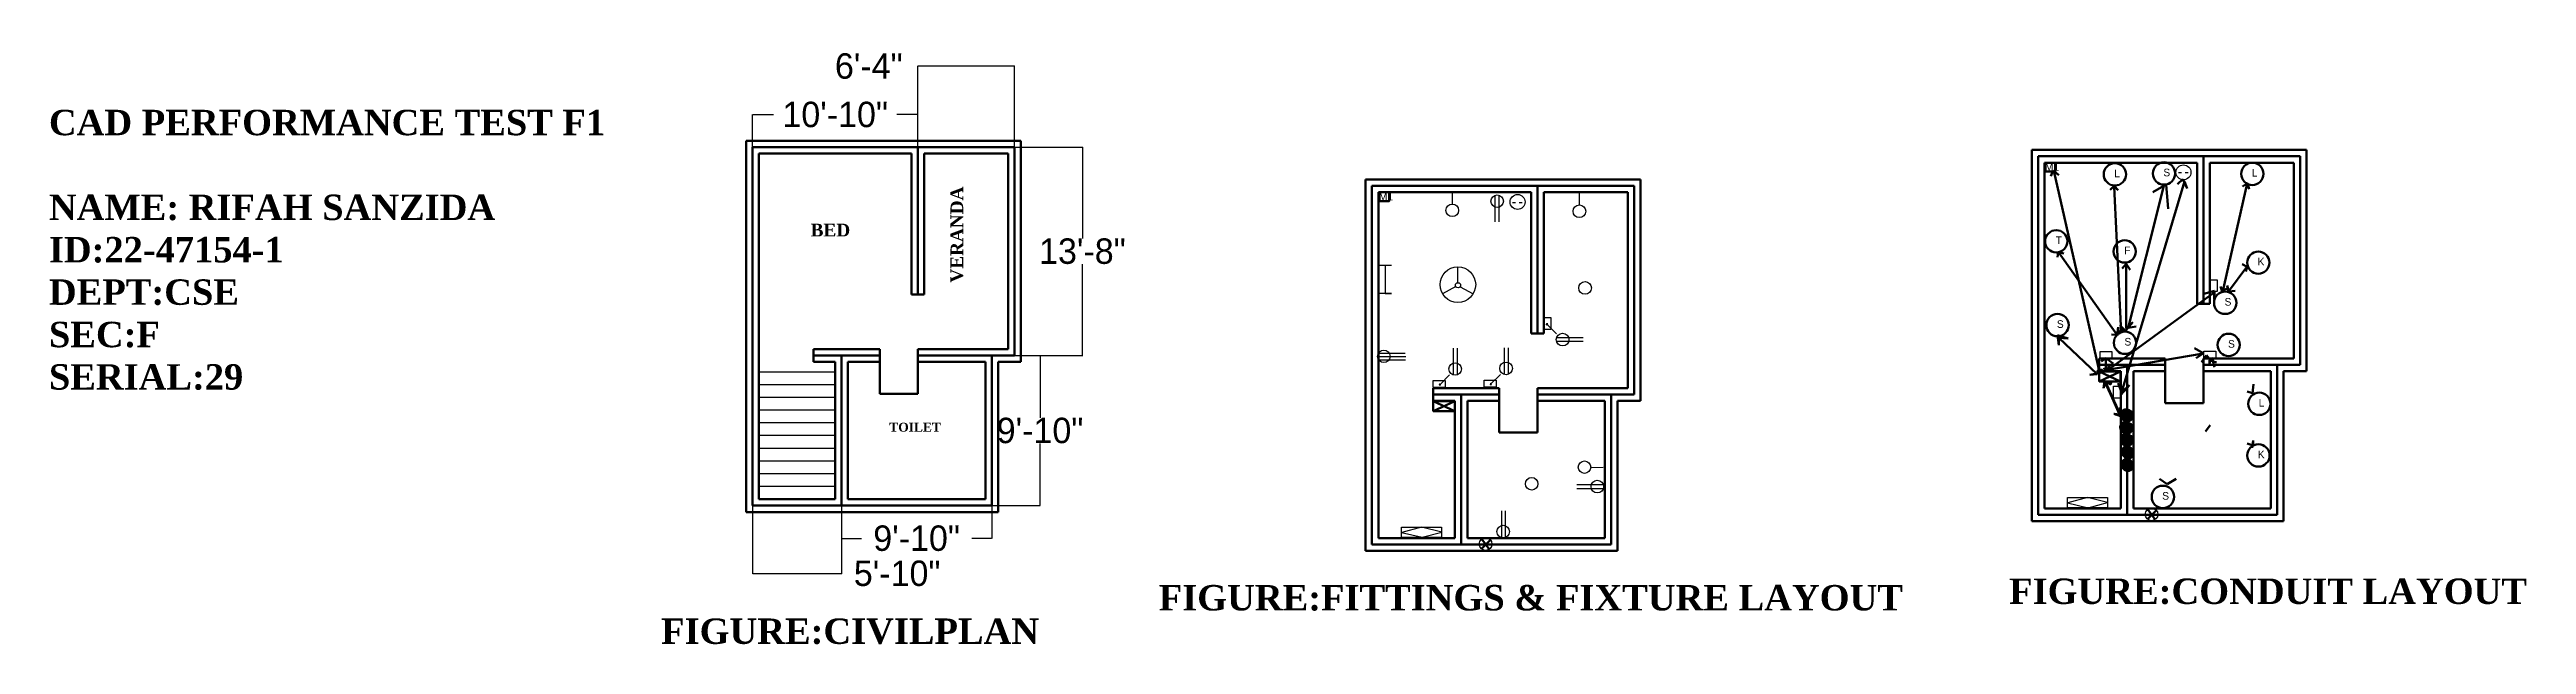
# Model space of a CAD drawing. Header units: inches. Extents: x -625 to 1322, y 473 to 941.
import ezdxf

# ---------------------------------------------------------------- set-up
doc = ezdxf.new("R2010")
doc.units = ezdxf.units.IN
doc.header["$MEASUREMENT"] = 0
doc.dimstyles.get("Standard").update_dxf_attribs({"dimtxt": 20, "dimasz": 0.18, "dimexe": 0.18, "dimexo": 0.0625, "dimgap": 0.09, "dimtad": 0, "dimtih": 1, "dimtoh": 1, "dimdec": 0, "dimzin": 2, "dimdsep": 46, "dimlunit": 4, "dimtxsty": 'Standard', "dimcen": 0.09, "dimclrt": 6, "dimadec": 0, "dimazin": 0, "dimtfac": 1, "dimtdec": 0, "dimtofl": 0, "dimtmove": 0, "dimatfit": 3, "dimfxl": 1, "dimtolj": 1, "dimtzin": 0, "dimarcsym": 0})

# ---------------------------------------------------------------- blocks, each defined once
blk = doc.blocks.new('*D48')
at = {"color": 0, "lineweight": -2}
for p, q in [((115.7, 700), (153.8, 700)), ((153.6, 699.9), (153.6, 651.1)), ((153.6, 582.2), (153.6, 631)), ((115.7, 582), (153.8, 582))]:
    blk.add_line(p, q, dxfattribs=at)
at = {"color": 0}
for points in [[(153.6, 699.9), (153.7, 699.9), (153.6, 700)], [(153.6, 582.2), (153.7, 582.2), (153.6, 582)]]:
    blk.add_solid(points, dxfattribs=at)
at = {"layer": 'Defpoints', "color": 0}
for p in [(115.6, 700), (115.6, 582), (153.6, 582)]:
    blk.add_point(p, dxfattribs=at)
at = {"color": 6, "insert": (153.6, 641), "char_height": 20, "attachment_point": 5}
blk.add_mtext('\\A1;9\'-10"', dxfattribs=at)
blk = doc.blocks.new('*D49')
at = {"color": 0, "lineweight": -2}
for p, q in [((57.6, 927.6), (57.5, 927.6)), ((57.6, 864.1), (57.6, 927.8)), ((133.5, 927.6), (57.8, 927.6)), ((133.6, 864.1), (133.6, 927.8))]:
    blk.add_line(p, q, dxfattribs=at)
at = {"color": 0}
for points in [[(57.8, 927.6), (57.8, 927.5), (57.6, 927.6)], [(133.5, 927.6), (133.5, 927.5), (133.6, 927.6)]]:
    blk.add_solid(points, dxfattribs=at)
at = {"layer": 'Defpoints', "color": 0}
for p in [(57.6, 927.6), (57.6, 864), (133.6, 864)]:
    blk.add_point(p, dxfattribs=at)
at = {"color": 6, "insert": (19, 927.6), "char_height": 20, "attachment_point": 5}
blk.add_mtext('\\A1;6\'-4"', dxfattribs=at)
blk = doc.blocks.new('*D50')
at = {"color": 0, "lineweight": -2}
for p, q in [((-72.4, 582), (-72.4, 528.5)), ((-2.4, 582), (-2.4, 528.5)), ((-72.2, 528.7), (-2.5, 528.7)), ((-2.4, 528.7), (-2.2, 528.7))]:
    blk.add_line(p, q, dxfattribs=at)
at = {"color": 0}
for points in [[(-72.2, 528.7), (-72.2, 528.7), (-72.4, 528.7)], [(-2.5, 528.7), (-2.5, 528.7), (-2.4, 528.7)]]:
    blk.add_solid(points, dxfattribs=at)
at = {"layer": 'Defpoints', "color": 0}
for p in [(-72.4, 582), (-2.4, 582), (-2.4, 528.7)]:
    blk.add_point(p, dxfattribs=at)
at = {"color": 6, "insert": (41.3, 528.7), "char_height": 20, "attachment_point": 5}
blk.add_mtext('\\A1;5\'-10"', dxfattribs=at)
blk = doc.blocks.new('*D51')
at = {"color": 0, "lineweight": -2}
for p, q in [((-2.4, 582), (-2.4, 556.1)), ((115.6, 582), (115.6, 556.1)), ((-2.2, 556.3), (13.2, 556.3)), ((115.5, 556.3), (100.1, 556.3))]:
    blk.add_line(p, q, dxfattribs=at)
at = {"color": 0}
for points in [[(-2.2, 556.3), (-2.2, 556.2), (-2.4, 556.3)], [(115.5, 556.3), (115.5, 556.2), (115.6, 556.3)]]:
    blk.add_solid(points, dxfattribs=at)
at = {"layer": 'Defpoints', "color": 0}
for p in [(-2.4, 582), (115.6, 582), (115.6, 556.3)]:
    blk.add_point(p, dxfattribs=at)
at = {"color": 6, "insert": (56.6, 556.3), "char_height": 20, "attachment_point": 5}
blk.add_mtext('\\A1;9\'-10"', dxfattribs=at)
blk = doc.blocks.new('*D52')
at = {"color": 0, "lineweight": -2}
for p, q in [((-72.4, 864.1), (-72.4, 889.7)), ((-72.2, 889.5), (-55.8, 889.5)), ((57.5, 889.5), (41.1, 889.5)), ((57.6, 864.1), (57.6, 889.7))]:
    blk.add_line(p, q, dxfattribs=at)
at = {"color": 0}
for points in [[(-72.2, 889.6), (-72.2, 889.5), (-72.4, 889.5)], [(57.5, 889.6), (57.5, 889.5), (57.6, 889.5)]]:
    blk.add_solid(points, dxfattribs=at)
at = {"layer": 'Defpoints', "color": 0}
for p in [(57.6, 889.5), (-72.4, 864), (57.6, 864)]:
    blk.add_point(p, dxfattribs=at)
at = {"color": 6, "insert": (-7.4, 889.5), "char_height": 20, "attachment_point": 5}
blk.add_mtext('\\A1;10\'-10"', dxfattribs=at)
blk = doc.blocks.new('*D53')
at = {"color": 0, "lineweight": -2}
for p, q in [((133.7, 864), (187.1, 864)), ((186.9, 863.9), (186.9, 792.1)), ((186.9, 700.2), (186.9, 772)), ((133.7, 700), (187.1, 700))]:
    blk.add_line(p, q, dxfattribs=at)
at = {"color": 0}
for points in [[(186.9, 863.9), (186.9, 863.9), (186.9, 864)], [(186.9, 700.2), (186.9, 700.2), (186.9, 700)]]:
    blk.add_solid(points, dxfattribs=at)
at = {"layer": 'Defpoints', "color": 0}
for p in [(133.6, 864), (186.9, 864), (133.6, 700)]:
    blk.add_point(p, dxfattribs=at)
at = {"color": 6, "insert": (186.9, 782), "char_height": 20, "attachment_point": 5}
blk.add_mtext('\\A1;13\'-8"', dxfattribs=at)

msp = doc.modelspace()

# ---------------------------------------------------------------- hatches: boundary and pattern name
at = {"lineweight": 50}
h = msp.add_hatch(dxfattribs=at)
h.set_pattern_fill('ANSI31', color=6, style=0)
h.set_pattern_definition([(45, (2018.04881, 644.99871), (-0.088388348, 0.088388348), [])])
edge = h.paths.add_edge_path()
edge.add_arc((1007.3, 643.2), 4.94, 0, 360)
h = msp.add_hatch(dxfattribs=at)
h.set_pattern_fill('ANSI31', color=6, style=0)
h.set_pattern_definition([(45, (2018.42865, 654.86516), (-0.088388348, 0.088388348), [])])
edge = h.paths.add_edge_path()
edge.add_arc((1007.7, 653), 4.94, 0, 360)
h = msp.add_hatch(dxfattribs=at)
h.set_pattern_fill('ANSI31', color=6, style=0)
h.set_pattern_definition([(45, (2018.42865, 635.51173), (-0.088388348, 0.088388348), [])])
edge = h.paths.add_edge_path()
edge.add_arc((1007.7, 633.7), 4.94, 0, 360)
h = msp.add_hatch(dxfattribs=at)
h.set_pattern_fill('ANSI31', color=6, style=0)
h.set_pattern_definition([(45, (2019.18833, 625.64528), (-0.088388348, 0.088388348), [])])
edge = h.paths.add_edge_path()
edge.add_arc((1008.4, 623.8), 4.94, 0, 360)
h = msp.add_hatch(dxfattribs=at)
h.set_pattern_fill('ANSI31', color=6, style=0)
h.set_pattern_definition([(45, (2018.80849, 615.77882), (-0.088388348, 0.088388348), [])])
edge = h.paths.add_edge_path()
edge.add_arc((1008.1, 614), 4.94, 0, 360)

# ---------------------------------------------------------------- linework, layer by layer
for p, q in [((-72.4, 869), (-77.4, 869)), ((-77.4, 864), (-77.4, 869)), ((-77.4, 864), (-77.4, 700)), ((-72.4, 869), (57.6, 869)), ((-67.4, 859), (52.6, 859)), ((-67.4, 859), (-67.4, 700)), ((52.6, 859), (52.6, 748)), ((57.6, 869), (133.6, 869)), ((62.6, 859), (128.6, 859)), ((62.6, 859), (62.6, 748)), ((128.6, 859), (128.6, 705)), ((133.6, 869), (138.6, 869)), ((138.6, 864), (138.6, 869)), ((138.6, 864), (138.6, 700)), ((938, 861.7), (933, 861.7)), ((933, 856.7), (933, 861.7)), ((933, 856.7), (933, 692.7)), ((938, 861.7), (1068, 861.7)), ((1068, 861.7), (1144, 861.7)), ((1144, 861.7), (1149, 861.7)), ((1149, 856.7), (1149, 861.7)), ((1149, 856.7), (1149, 692.7)), ((414.5, 838.4), (409.5, 838.4)), ((409.5, 833.4), (409.5, 838.4)), ((414.5, 838.4), (544.5, 838.4)), ((544.5, 838.4), (620.5, 838.4)), ((620.5, 838.4), (625.5, 838.4)), ((625.5, 833.4), (625.5, 838.4)), ((943, 851.7), (1063, 851.7)), ((943, 851.7), (943, 692.7)), ((1063, 851.7), (1063, 740.7)), ((1073, 851.7), (1139, 851.7)), ((1073, 851.7), (1073, 740.7)), ((1139, 851.7), (1139, 697.7)), ((409.5, 833.4), (409.5, 669.4)), ((419.5, 828.4), (539.5, 828.4)), ((419.5, 828.4), (419.5, 669.4)), ((539.5, 828.4), (539.5, 717.4)), ((549.5, 828.4), (615.5, 828.4)), ((549.5, 828.4), (549.5, 717.4)), ((615.5, 828.4), (615.5, 674.4)), ((625.5, 833.4), (625.5, 669.4)), ((52.6, 748), (62.6, 748)), ((1063, 740.7), (1073, 740.7)), ((-24.4, 705), (27.6, 705)), ((57.6, 705), (115.6, 705)), ((115.6, 705), (128.6, 705)), ((539.5, 717.4), (549.5, 717.4)), ((-77.4, 700), (-77.4, 582)), ((-67.4, 700), (-67.4, 587)), ((-24.4, 695), (-7.4, 695)), ((-7.4, 587), (-7.4, 695)), ((2.6, 587), (2.6, 695)), ((2.6, 695), (27.6, 695)), ((27.6, 670), (27.6, 700)), ((57.6, 700), (57.6, 670)), ((57.6, 695), (110.6, 695)), ((110.6, 587), (110.6, 695)), ((120.6, 582), (120.6, 695)), ((120.6, 695), (133.6, 695)), ((133.6, 695), (138.6, 695)), ((138.6, 700), (138.6, 695)), ((933, 692.7), (933, 574.7)), ((943, 692.7), (943, 579.7)), ((986, 697.7), (1038, 697.7)), ((986, 687.7), (1003, 687.7)), ((1003, 579.7), (1003, 687.7)), ((1013, 579.7), (1013, 687.7)), ((1013, 687.7), (1038, 687.7)), ((1038, 662.7), (1038, 692.7)), ((1068, 697.7), (1126, 697.7)), ((1068, 692.7), (1068, 662.7)), ((1068, 687.7), (1121, 687.7)), ((1121, 579.7), (1121, 687.7)), ((1126, 697.7), (1139, 697.7)), ((1131, 574.7), (1131, 687.7)), ((1131, 687.7), (1144, 687.7)), ((1149, 692.7), (1149, 687.7)), ((57.6, 670), (27.6, 670)), ((409.5, 669.4), (409.5, 551.4)), ((419.5, 669.4), (419.5, 556.4)), ((462.5, 674.4), (514.5, 674.4)), ((462.5, 664.4), (479.5, 664.4)), ((479.5, 556.4), (479.5, 664.4)), ((489.5, 556.4), (489.5, 664.4)), ((489.5, 664.4), (514.5, 664.4)), ((514.5, 639.4), (514.5, 669.4)), ((544.5, 674.4), (602.5, 674.4)), ((544.5, 669.4), (544.5, 639.4)), ((544.5, 664.4), (597.5, 664.4)), ((597.5, 556.4), (597.5, 664.4)), ((602.5, 674.4), (615.5, 674.4)), ((607.5, 551.4), (607.5, 664.4)), ((607.5, 664.4), (620.5, 664.4)), ((1068, 662.7), (1038, 662.7)), ((544.5, 639.4), (514.5, 639.4)), ((-67.4, 587), (-7.4, 587)), ((2.6, 587), (110.6, 587)), ((-77.4, 582), (-77.4, 577)), ((-72.4, 577), (-77.4, 577)), ((-72.4, 577), (-2.4, 577)), ((-2.4, 577), (115.6, 577)), ((115.6, 577), (120.6, 577)), ((120.6, 582), (120.6, 577)), ((933, 574.7), (933, 569.7)), ((938, 569.7), (933, 569.7)), ((938, 569.7), (1008, 569.7)), ((943, 579.7), (1003, 579.7)), ((1008, 569.7), (1126, 569.7)), ((1013, 579.7), (1121, 579.7)), ((1126, 569.7), (1131, 569.7)), ((1131, 574.7), (1131, 569.7)), ((409.5, 551.4), (409.5, 546.4)), ((414.5, 546.4), (409.5, 546.4)), ((414.5, 546.4), (484.5, 546.4)), ((419.5, 556.4), (479.5, 556.4)), ((484.5, 546.4), (602.5, 546.4)), ((489.5, 556.4), (597.5, 556.4)), ((602.5, 546.4), (607.5, 546.4)), ((607.5, 551.4), (607.5, 546.4))]:
    msp.add_line(p, q, dxfattribs=at)
at = {"color": 6, "lineweight": 50}
for p, q in [((-72.4, 864), (57.6, 864)), ((-72.4, 864), (-72.4, 700)), ((57.6, 864), (133.6, 864)), ((57.6, 864), (57.6, 748)), ((133.6, 864), (133.6, 700)), ((938, 856.7), (1068, 856.7)), ((938, 856.7), (938, 692.7)), ((1068, 856.7), (1144, 856.7)), ((1068, 856.7), (1068, 740.7)), ((1144, 856.7), (1144, 692.7)), ((414.5, 833.4), (544.5, 833.4)), ((414.5, 833.4), (414.5, 669.4)), ((544.5, 833.4), (620.5, 833.4)), ((544.5, 833.4), (544.5, 717.4)), ((620.5, 833.4), (620.5, 669.4)), ((1076.3, 749.7), (991.2, 687.6)), ((1068.2, 748.6), (1076.7, 750.9)), ((1076.7, 750.9), (1076.3, 744.3)), ((1076.3, 744.3), (1076.3, 749.7)), ((1067.7, 701.6), (992.7, 688.8)), ((1060.9, 705.9), (1067.7, 701.8)), ((1067.7, 701.8), (1062.2, 698)), ((1062.2, 698), (1067.7, 701.6)), ((-72.4, 700), (-72.4, 582)), ((-24.4, 700), (27.6, 700)), ((-2.4, 582), (-2.4, 700)), ((57.6, 700), (115.6, 700)), ((115.6, 582), (115.6, 700)), ((115.6, 700), (133.6, 700)), ((938, 692.7), (938, 574.7)), ((986, 692.7), (1038, 692.7)), ((987.5, 695.6), (991.2, 698)), ((990.9, 687.9), (989.6, 690.4)), ((994.8, 690), (990.9, 687.9)), ((991.2, 698), (997, 693.7)), ((991.2, 697.7), (991.2, 687.6)), ((991.2, 687.6), (994.8, 690)), ((992.7, 688.8), (995, 693.3)), ((1008, 574.7), (1008, 692.7)), ((1068, 692.7), (1126, 692.7)), ((1126, 574.7), (1126, 692.7)), ((1126, 692.7), (1144, 692.7)), ((414.5, 669.4), (414.5, 551.4)), ((462.5, 669.4), (514.5, 669.4)), ((484.5, 551.4), (484.5, 669.4)), ((544.5, 669.4), (602.5, 669.4)), ((602.5, 551.4), (602.5, 669.4)), ((602.5, 669.4), (620.5, 669.4)), ((-72.4, 582), (-2.4, 582)), ((-2.4, 582), (115.6, 582)), ((938, 574.7), (1008, 574.7)), ((1008, 574.7), (1126, 574.7)), ((414.5, 551.4), (484.5, 551.4)), ((484.5, 551.4), (602.5, 551.4))]:
    msp.add_line(p, q, dxfattribs=at)
at = {"color": 5, "lineweight": 50}
for p, q in [((948.1, 841.2), (950, 845.5)), ((950, 845.5), (954.4, 842)), ((954.4, 842), (950.3, 845.3)), ((950.3, 845.3), (986.5, 685.8)), ((954.3, 708.1), (953.3, 716)), ((953.3, 716), (961.7, 713.5)), ((954.3, 714.5), (954.3, 708.1)), ((961.7, 713.5), (954.3, 714)), ((954.3, 714), (984.5, 685.3)), ((978.6, 684.8), (986, 686.3)), ((984.5, 685.3), (978.6, 684.8)), ((986.5, 685.8), (984.3, 688.3)), ((986, 686.3), (985.5, 689.8)), ((986.5, 685.8), (988.1, 689.7)), ((988.1, 689.7), (986.5, 685.8))]:
    msp.add_line(p, q, dxfattribs=at)
at = {"color": 1, "lineweight": 50}
for p, q in [((1047.7, 834.7), (1051.8, 838.8)), ((1051.8, 838.8), (1055.2, 831.3)), ((1053.2, 836.8), (1003, 669.2)), ((1055.2, 831.3), (1053.2, 836.8)), ((1003.7, 671.3), (1000.9, 678.2)), ((1003, 669.2), (1009.9, 676.8)), ((1009.9, 676.8), (1003.7, 671.3))]:
    msp.add_line(p, q, dxfattribs=at)
for p, q in [((1048.3, 843.9), (1050.7, 843.9)), ((1053.6, 843.9), (1056, 843.9)), ((477.7, 819.2), (477.7, 829)), ((511.3, 805.2), (511.3, 826.1)), ((514.4, 805.2), (514.4, 826.1)), ((524.9, 820.5), (527.3, 820.5)), ((530.2, 820.5), (532.6, 820.5)), ((577.6, 818.4), (577.6, 828.3)), ((429.8, 770.9), (419.5, 770.9)), ((424.9, 770.9), (424.9, 748.9)), ((482, 757.3), (482, 769.8)), ((429.8, 748.9), (419.5, 748.9)), ((424.9, 748.9), (429.8, 748.9)), ((480.3, 754.3), (470, 748.7)), ((483.9, 754.2), (494, 748.5)), ((551.7, 725.1), (551.5, 724.1)), ((551.5, 724.1), (552, 724.5)), ((552.6, 724.9), (551.7, 725.1)), ((552, 724.4), (552.6, 724.9)), ((559.6, 717), (552.1, 724.5)), ((440.5, 701.7), (419.5, 701.7)), ((478.4, 705.8), (478.4, 684.8)), ((481.4, 705.8), (481.4, 684.9)), ((518.5, 706.1), (518.5, 685.2)), ((521.5, 706.1), (521.5, 685.2)), ((580.5, 714), (559.5, 714)), ((580.5, 711), (559.6, 711)), ((-67.4, 687.3), (-7.4, 687.3)), ((441.2, 699.1), (418.9, 699.1)), ((440.9, 696.3), (420, 696.3)), ((475.4, 684.8), (468, 677.3)), ((515.5, 685.2), (508, 677.7)), ((991.4, 687.7), (1002.9, 687.5)), ((-67.4, 677.3), (-7.4, 677.3)), ((-67.4, 667.3), (-7.4, 667.3)), ((467.5, 677.9), (467.3, 676.9)), ((467.3, 676.9), (468.3, 676.8)), ((468, 677.3), (467.5, 677.9)), ((468.3, 676.8), (468, 677.3)), ((507.6, 678.2), (507.4, 677.3)), ((507.4, 677.3), (508.4, 677.2)), ((508.1, 677.7), (507.6, 678.2)), ((508.4, 677.2), (508, 677.7)), ((-67.4, 657.3), (-7.4, 657.3)), ((-67.4, 647.3), (-7.4, 647.3)), ((-67.4, 637.3), (-7.4, 637.3)), ((-67.4, 627.3), (-7.4, 627.3)), ((-67.4, 617.3), (-7.4, 617.3)), ((-67.4, 617.3), (-7.4, 617.3)), ((-67.4, 607.3), (-7.4, 607.3)), ((586.4, 612.1), (596.2, 612.2)), ((-67.4, 597.3), (-7.4, 597.3)), ((575.4, 598.6), (596.3, 598.6)), ((575.4, 595.5), (596.4, 595.5)), ((961.2, 584.3), (977.5, 580.4)), ((976.9, 588.4), (961.4, 584.2)), ((992.7, 584.4), (976.9, 588.4)), ((977.5, 580.4), (992.7, 584.4)), ((453.5, 565.1), (438, 560.9)), ((469.3, 561.1), (453.5, 565.1)), ((516.2, 577.8), (516.2, 556.9)), ((519.2, 577.8), (519.2, 556.9)), ((437.8, 561), (454, 557.1)), ((454, 557.1), (469.3, 561.1))]:
    msp.add_line(p, q)
at = {"color": 4, "lineweight": 50}
for p, q in [((994.6, 830.3), (997.9, 833.4)), ((1001, 830), (997.7, 832.8)), ((997.7, 832.8), (1003.2, 717.9)), ((997.9, 833.4), (1001, 830)), ((1036.8, 833.6), (1008.9, 721.9)), ((1028.1, 828.4), (1038.6, 834.5)), ((1038.6, 834.5), (1040.3, 815.3)), ((1102.4, 835.4), (1083, 749.7)), ((1098.8, 832.9), (1102.7, 835.7)), ((1103.8, 830.9), (1102.4, 835.4)), ((1102.7, 835.7), (1103.8, 830.9)), ((953.4, 777.4), (953.9, 781.4)), ((953.9, 781.4), (958.3, 780.3)), ((954.1, 781.4), (1000.4, 715.7)), ((1004, 768.6), (1007.3, 772.1)), ((1007.3, 772.2), (1007.3, 721.3)), ((1007.3, 772.1), (1010.4, 767.5)), ((1102.1, 769.7), (1087.7, 750.5)), ((1098.5, 771.9), (1102.4, 769.9)), ((1102.4, 769.9), (1101.3, 766.1)), ((1101.3, 766.1), (1102.1, 769.7)), ((1083, 749.7), (1081.3, 754.4)), ((1081.3, 754.4), (1082.7, 750.8)), ((1082.7, 750.8), (1087.1, 753)), ((1087.7, 750.5), (1086.6, 755)), ((1086.6, 755), (1088, 750.3)), ((1088, 750.3), (1093, 750.8)), ((1000.9, 722.3), (1000.2, 716.4)), ((1000.4, 715.7), (1000.9, 722.3)), ((1002.4, 717.9), (1001, 720.4)), ((1006.7, 719.4), (1002.2, 723.9)), ((1005.2, 721.5), (1002.4, 717.9)), ((1003.2, 717.9), (1005.2, 721.5)), ((1012.4, 726.4), (1006.7, 719.4)), ((1007.3, 721.3), (1012.4, 726.4)), ((1008.9, 721.9), (1015, 722.8)), ((1000.2, 716.4), (995.8, 716.6)), ((1070, 700), (1066.5, 694.9)), ((1073.6, 696.5), (1070, 700)), ((1070.4, 700.4), (1073.6, 696.5)), ((1073.2, 696.9), (1072.8, 692.9)), ((1072.8, 692.9), (1072.8, 696.5)), ((1072.8, 696.5), (1078.3, 694.5)), ((1081.8, 697.6), (1074.8, 698)), ((1074.8, 698), (1076.7, 691)), ((1076.7, 697.6), (1081.8, 697.6)), ((1102.3, 671.7), (1106.6, 670.5)), ((1106.6, 670.5), (1107.4, 677.6)), ((1107.4, 677.6), (1106.6, 670.1)), ((1069.6, 640.2), (1073.2, 645.3)), ((1102.3, 630.8), (1107, 629.2)), ((1107, 633.2), (1106.2, 627.6)), ((1107, 629.2), (1107, 633.2)), ((1033.4, 603.2), (1039.5, 598.8)), ((1039.5, 598.8), (1046.5, 603.2))]:
    msp.add_line(p, q, dxfattribs=at)
at = {"color": 0, "lineweight": 50}
for p, q in [((-24.4, 695), (-24.4, 705)), ((27.6, 705), (27.6, 700)), ((57.6, 705), (57.6, 700)), ((986, 687.7), (986, 697.7)), ((986.1, 687.5), (1002.9, 679.7)), ((1002.9, 687.5), (986.1, 679.7)), ((1038, 697.7), (1038, 692.7)), ((1068, 697.7), (1068, 692.7)), ((462.5, 664.4), (462.5, 674.4)), ((462.7, 664.2), (479.5, 656.4)), ((479.5, 664.2), (462.7, 656.4)), ((514.5, 674.4), (514.5, 669.4)), ((544.5, 674.4), (544.5, 669.4)), ((1031, 578.5), (1024, 571.4)), ((1024.2, 579), (1030.1, 571.2)), ((507.6, 555.2), (500.6, 548)), ((500.8, 555.7), (506.7, 547.9))]:
    msp.add_line(p, q, dxfattribs=at)
at = {"color": 6}
msp.add_line((991.2, 687.6), (992.3, 691.9), dxfattribs=at)
at = {"color": 3, "lineweight": 50}
for p, q in [((1144, 687.7), (1149, 687.7)), ((620.5, 664.4), (625.5, 664.4)), ((625.5, 669.4), (625.5, 664.4))]:
    msp.add_line(p, q, dxfattribs=at)
at = {"color": 80, "lineweight": 50}
for p, q in [((989.4, 674.5), (990.3, 680)), ((990.3, 679.7), (989.4, 674.5)), ((989.8, 674.7), (990.3, 679.7)), ((990.6, 679.5), (989.8, 674.7)), ((1002.2, 654.4), (990.1, 679.9)), ((990.1, 679.9), (1002.7, 652.6)), ((990.3, 680), (995.1, 677.2)), ((995.1, 677.2), (990.3, 679.9)), ((990.3, 679.9), (995.4, 677.7)), ((1002.1, 653.6), (990.4, 680.2)), ((990.4, 680.2), (1002.2, 654.4)), ((1003.4, 651.8), (990.4, 680)), ((990.4, 680), (1002.1, 653.6)), ((1002.7, 652.6), (990.6, 679.5)), ((995.4, 677.7), (990.9, 680)), ((990.9, 680), (995.9, 677.7)), ((991.1, 679.4), (1003.4, 651.8)), ((997.6, 654.3), (1002.6, 653.6)), ((1002.7, 652.3), (997.9, 654.3)), ((997.9, 654.3), (1003.2, 653.3)), ((1003.2, 653.3), (998.4, 653.6)), ((998.4, 653.6), (1002.7, 653.1)), ((1002.6, 653.6), (1002.6, 659.2)), ((1002.6, 659.2), (1002.9, 655.1)), ((1002.7, 653.1), (1002.6, 658.9)), ((1002.6, 658.9), (1002.7, 652.3)), ((1002.9, 655.1), (1002.7, 653.1))]:
    msp.add_line(p, q, dxfattribs=at)
at = {"color": 0, "lineweight": 50}
for points in [[(943, 851.7), (951.5, 851.7), (951.5, 844.8), (943, 844.8)], [(419.5, 828.4), (428.1, 828.4), (428.1, 821.5), (419.5, 821.5)], [(1002.9, 687.5), (986.1, 687.5), (986.1, 679.7), (1002.9, 679.7)], [(479.5, 664.2), (462.7, 664.2), (462.7, 656.4), (479.5, 656.4)]]:
    msp.add_lwpolyline(points, close=True, dxfattribs=at)
for points in [[(1078.8, 759.7), (1078.8, 750.3), (1073.3, 750.3), (1073.3, 759.7)], [(555.1, 729.9), (555.1, 720.6), (549.6, 720.6), (549.6, 729.9)], [(986.7, 703.2), (996.1, 703.2), (996.1, 697.7), (986.7, 697.7)], [(1068.2, 703.6), (1077.6, 703.6), (1077.6, 698.1), (1068.2, 698.1)], [(462.5, 680.4), (471.9, 680.4), (471.9, 674.8), (462.5, 674.8)], [(502.6, 680.7), (512, 680.7), (512, 675.2), (502.6, 675.2)], [(1002.9, 675.9), (1002.9, 666.5), (997.4, 666.5), (997.4, 675.9)], [(961.2, 588.4), (992.6, 588.4), (992.6, 580.3), (961.2, 580.3)], [(437.8, 565.1), (469.2, 565.1), (469.2, 557), (437.8, 557)]]:
    msp.add_lwpolyline(points, close=True)
for centre in [(998.4, 842.5), (1037, 843.2), (1106.4, 842.9), (952.3, 789.9), (1006.1, 781.9), (1111.1, 773.1), (1085.1, 741.5), (1006.3, 710.1), (1087.8, 708.4), (1111.9, 662.1), (1111.2, 621.5), (1036.1, 588.9)]:
    msp.add_circle(centre, 8.78, dxfattribs=at)
for centre, radius in [((1052.3, 844.1), 5.88), ((477.6, 814.2), 4.94), ((512.9, 821.4), 4.94), ((528.9, 820.8), 5.88), ((577.5, 813.5), 4.94), ((482, 755.8), 14), ((482.1, 755.3), 2.04), ((582, 753.2), 4.94), ((423.8, 699.4), 4.94), ((564.3, 712.6), 4.94), ((479.9, 689.5), 4.94), ((519.9, 689.9), 4.94), ((1007.3, 643.2), 4.94), ((1007.7, 653), 4.94), ((1007.7, 633.7), 4.94), ((540, 599.2), 4.94), ((581.5, 612.3), 4.94), ((591.6, 597), 4.94), ((517.6, 561.6), 4.94), ((1027.2, 575.1), 4.94), ((503.8, 551.8), 4.94)]:
    msp.add_circle(centre, radius)
at = {"lineweight": 50}
msp.add_circle((953.3, 724), 8.78, dxfattribs=at)

# ---------------------------------------------------------------- texts
at = {"attachment_point": 1}
for s, insert, char_height in [('{\\fTimes New Roman|b1|i0|c0|p18;\\C6;CAD PERFORMANCE TEST F1\\P\\PNAME: RIFAH SANZIDA\\PID:22-47154-1\\PDEPT:CSE\\PSEC:F\\PSERIAL:29}', (-625.4, 893.3), 20), ('{\\fTimes New Roman|b1|i0|c0|p18;\\H50x;\\C4;BED}', (-26.7, 803.7), 0.2), ('{\\fTimes New Roman|b1|i0|c0|p18;\\C4;TOILET}', (35.1, 647.2), 7), ('{\\fTimes New Roman|b1|i0|c0|p18;\\H100x;\\C4;FIGURE:FITTINGS & FIXTURE LAYOUT}', (246.9, 519.6), 0.2), ('{\\fTimes New Roman|b1|i0|c0|p18;\\H100x;\\C4;FIGURE:CONDUIT LAYOUT}', (915.3, 524.7), 0.2), ('{\\fTimes New Roman|b1|i0|c0|p18;\\H100x;\\C4;FIGURE:CIVILPLAN}', (-144.2, 493.3), 0.2)]:
    msp.add_mtext(s, dxfattribs=dict(at, insert=insert, char_height=char_height))
at = {"color": 0, "lineweight": 50, "char_height": 6, "width": 3.194, "attachment_point": 1}
for s, insert in [('M1', (943.4, 851.3)), ('L', (997.9, 846.3)), ('S', (1036.5, 847)), ('L', (1106, 846.7)), ('M1', (419.9, 828)), ('T', (951.8, 793.7)), ('F', (1005.7, 785.7)), ('K', (1110.6, 776.9)), ('S', (1084.6, 745.3)), ('S', (1005.9, 713.9)), ('S', (1087.3, 712.2)), ('L', (1111.4, 665.9)), ('K', (1110.7, 625.3)), ('S', (1035.6, 592.7))]:
    msp.add_mtext(s, dxfattribs=dict(at, insert=insert))
at = {"insert": (83.2, 757.4), "char_height": 0.2, "attachment_point": 1, "rotation": 90}
msp.add_mtext('{\\fTimes New Roman|b1|i0|c0|p18;\\H50x;\\C4;VERANDA}', dxfattribs=at)
at = {"lineweight": 50, "insert": (952.8, 727.8), "char_height": 6, "width": 3.194, "attachment_point": 1}
msp.add_mtext('S', dxfattribs=at)

# ---------------------------------------------------------------- dimensions: what is measured, and where the dimension line sits
for base, p1, p2, picture, middle in [((57.6, 927.6), (133.6, 864), (57.6, 864), '*D49', (19, 927.6)), ((57.6, 889.5), (-72.4, 864), (57.6, 864), '*D52', (-7.4, 889.5)), ((-2.4, 528.7), (-72.4, 582), (-2.4, 582), '*D50', (41.3, 528.7)), ((115.6, 556.3), (-2.4, 582), (115.6, 582), '*D51', (56.6, 556.3))]:
    dim = msp.add_linear_dim(base=base, p1=p1, p2=p2, dimstyle='Standard')
    dim.commit()
    dim.dimension.update_dxf_attribs({"geometry": picture, "text_midpoint": middle})
for base, p1, p2, picture, middle in [((186.9, 864), (133.6, 700), (133.6, 864), '*D53', (186.9, 782)), ((153.6, 582), (115.6, 700), (115.6, 582), '*D48', (153.6, 641))]:
    dim = msp.add_linear_dim(base=base, p1=p1, p2=p2, angle=90, dimstyle='Standard')
    dim.commit()
    dim.dimension.update_dxf_attribs({"geometry": picture, "text_midpoint": middle})

doc.saveas('drawing.dxf')
